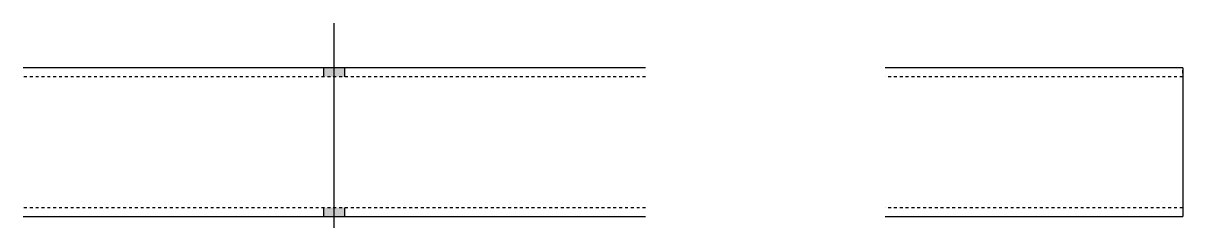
# Model space of a CAD drawing. Header units: millimetres. Extents: x 5 to 11973, y 8 to 186.
# Drawn here: x 11194 to 11973, y 8 to 145 of the extents above; entities that cross this region are included whole.
import ezdxf

# ---------------------------------------------------------------- set-up
doc = ezdxf.new("R2010")
doc.units = ezdxf.units.MM
doc.linetypes.add('DXK_LINE_DOT2', pattern=[3.9198, 1.9599, -1.9599])
doc.layers.add('STÅL', color=7, linetype='Continuous')

msp = doc.modelspace()

# ---------------------------------------------------------------- hatches: boundary and pattern name
at = {"layer": 'STÅL', "linetype": 'Continuous'}
for points in [[(11410.25, 115), (11396.25, 115), (11396.25, 109), (11410.25, 109)], [(11410.25, 115), (11396.25, 115), (11396.25, 109), (11410.25, 109)], [(11410.25, 21), (11396.25, 21), (11396.25, 15), (11410.25, 15)], [(11410.25, 21), (11396.25, 21), (11396.25, 15), (11410.25, 15)]]:
    msp.add_hatch(color=3, dxfattribs=at).paths.add_polyline_path(points)

# ---------------------------------------------------------------- linework, layer by layer
at = {"layer": 'STÅL', "color": 3, "linetype": 'Continuous'}
for p, q in [((11403.25, 7.5), (11403.25, 145)), ((11403.25, 7.5), (11403.25, 145)), ((11396.25, 109), (11396.25, 115)), ((11396.25, 109), (11396.25, 115)), ((11410.25, 109), (11410.25, 115)), ((11410.25, 109), (11410.25, 115)), ((11396.25, 15), (11396.25, 21)), ((11396.25, 15), (11396.25, 21)), ((11410.25, 15), (11410.25, 21)), ((11410.25, 15), (11410.25, 21))]:
    msp.add_line(p, q, dxfattribs=at)
at = {"layer": 'STÅL', "color": 2, "linetype": 'Continuous'}
for p, q in [((11612.25, 115), (11194.25, 115)), ((11973.25, 115), (11773.25, 115)), ((11973.25, 115), (11973.25, 114.09)), ((11973.25, 114.09), (11973.25, 103)), ((11973.25, 103), (11973.25, 27)), ((11973.25, 27), (11973.25, 15)), ((11194.25, 15), (11612.25, 15)), ((11773.25, 15), (11973.25, 15))]:
    msp.add_line(p, q, dxfattribs=at)
at = {"layer": 'STÅL', "color": 7, "linetype": 'DXK_LINE_DOT2'}
for p, q in [((11973.25, 111.49), (11973.25, 115)), ((11612.25, 109), (11194.25, 109)), ((11973.25, 109), (11773.25, 109)), ((11612.25, 21), (11194.25, 21)), ((11973.25, 21), (11773.25, 21))]:
    msp.add_line(p, q, dxfattribs=at)

doc.saveas('drawing.dxf')
